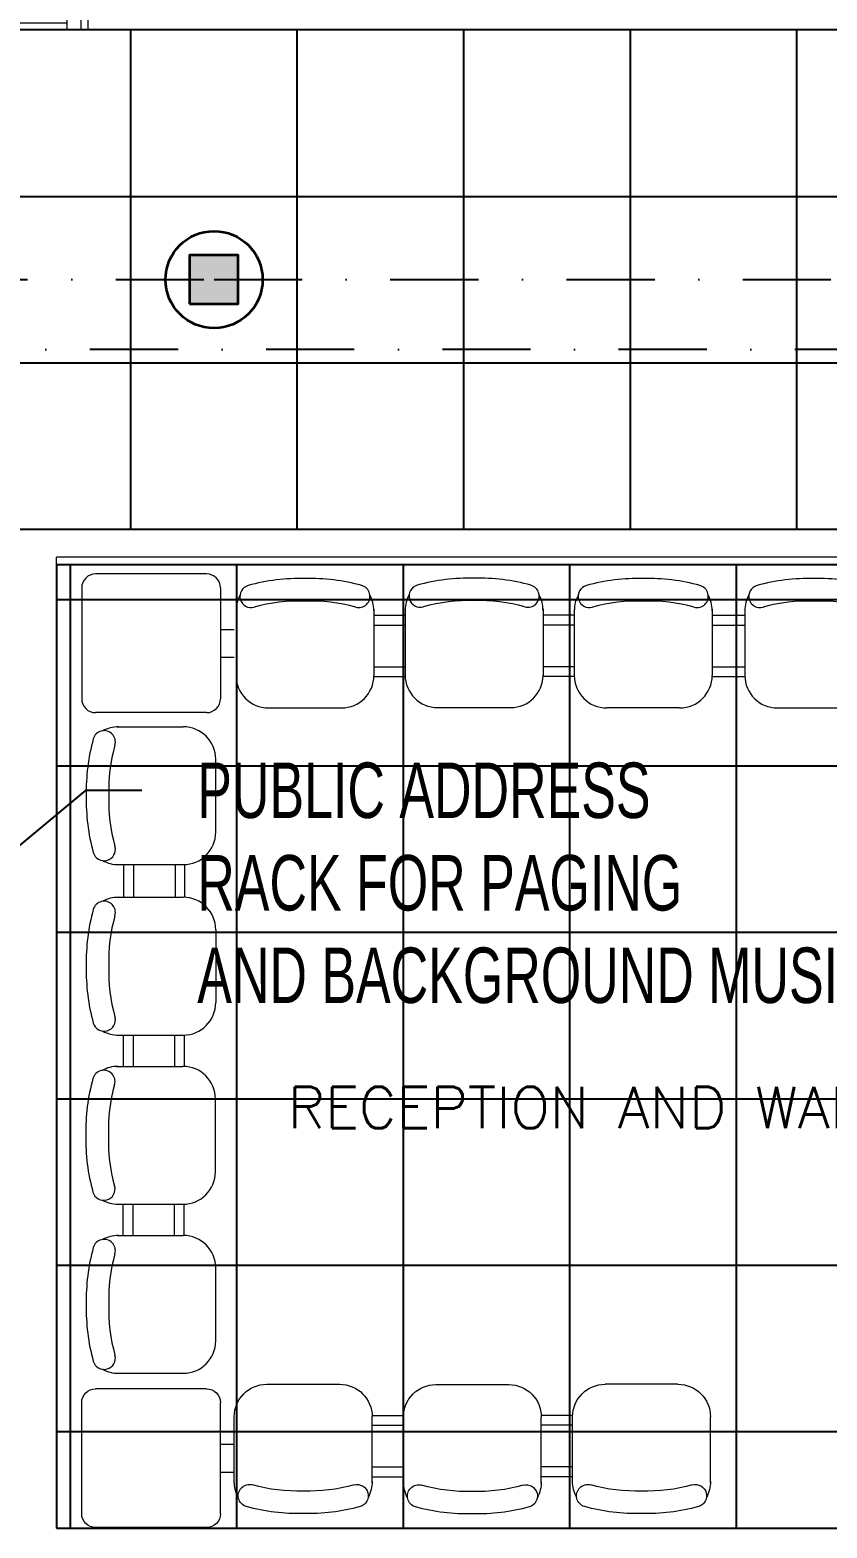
# Model space of a CAD drawing. Header units: inches. Extents: x -12418 to 472786, y -29325 to 19878.
# Drawn here: x 23854 to 26727, y -6347 to -947 of the extents above; entities that cross this region are included whole.
import ezdxf
from ezdxf import colors
from ezdxf.entities.mleader import LeaderData, LeaderLine
from ezdxf.enums import TextEntityAlignment as Align
from ezdxf.math import Vec2, Vec3

# ---------------------------------------------------------------- set-up
doc = ezdxf.new("R2010")
doc.units = ezdxf.units.IN
doc.header["$LTSCALE"] = 25
doc.header["$MEASUREMENT"] = 0
doc.linetypes.add('DASHDOT', pattern=[25.4, 12.7, -6.35, 0, -6.35])
doc.layers.get('0').update_dxf_attribs({"color": 8})
for name, color, linetype, lineweight in [('00-Ground Floor$0$72_EGR_BASE_TEXT', 252, 'Continuous', 5), ('00-Ground Floor$0$Aluminum', 251, 'Continuous', 5), ('00-Ground Floor$0$LOADING', 253, 'Continuous', 5), ('00-Ground Floor$0$Walls', 251, 'Continuous', 5), ('E-LITE-CLNG-CNDT', 6, 'DASHDOT', 35), ('T-DATA-TEXT', 2, 'Continuous', 25), ('T-INTC-CLNG @ 100', 33, 'Continuous', 35), ('T-INTC-DEVC-NUMB', 2, 'Continuous', 25), ('T-SOUN-CLNG-CNDT', 3, 'DASHDOT', 25)]:
    doc.layers.add(name, color=color, linetype=linetype, lineweight=lineweight)
doc.layers.add('00-Ground Floor$0$False Ceiling', color=251, linetype='Continuous')
doc.styles.add('00-Ground Floor$0$SIMPLEX', font='SIMPLEX.shx', dxfattribs={"height": 150})
doc.styles.add('00-Ground Floor$0$Standard', font='arial.ttf')
doc.styles.add('DC_Elc_Romans', font='elc_romans.shx', dxfattribs={"width": 0.7})
doc.styles.add('DC_Simplex', font='SIMPLEX.shx', dxfattribs={"width": 0.7})

# ---------------------------------------------------------------- blocks, each defined once
blk = doc.blocks.new('00-Ground Floor$0$3 seats beam chair')
at = {"layer": '00-Ground Floor$0$LOADING', "ltscale": 20}
for p, q in [((-740534, -1008988.2), (-740317.9, -1008988.2)), ((-740534, -1008988.2), (-740295.5, -1008988.2)), ((-740178.3, -1009367.9), (-740178.3, -1009105.4)), ((-740534, -1009485), (-740295.5, -1009485)), ((-740511, -1009485), (-740511, -1009602.9)), ((-740474.9, -1009485), (-740474.9, -1009602.9)), ((-740325, -1009485), (-740325, -1009602.9)), ((-740290.3, -1009484.9), (-740290.3, -1009602.9)), ((-740534, -1009602.8), (-740295.5, -1009602.8)), ((-740178.3, -1009720), (-740178.3, -1009982.5)), ((-740534, -1010099.7), (-740295.5, -1010099.7)), ((-740534, -1010099.7), (-740317.9, -1010099.7)), ((-740512.3, -1010099.6), (-740512.3, -1010212.3)), ((-740476.2, -1010099.6), (-740476.2, -1010212.3)), ((-740326.3, -1010099.6), (-740326.3, -1010212.3)), ((-740291.5, -1010099.6), (-740291.5, -1010212.4)), ((-740535.3, -1010212.3), (-740319.1, -1010212.3)), ((-740535.3, -1010212.3), (-740296.7, -1010212.3)), ((-740179.5, -1010592), (-740179.5, -1010329.5)), ((-740535.3, -1010709.2), (-740296.7, -1010709.2)), ((-740512.3, -1010821.9), (-740512.3, -1010709.2)), ((-740476.2, -1010821.9), (-740476.2, -1010709.2)), ((-740326.3, -1010821.9), (-740326.3, -1010709.2)), ((-740291.5, -1010821.9), (-740291.5, -1010709.1)), ((-740534, -1010821.8), (-740295.5, -1010821.8)), ((-740534, -1010821.8), (-740317.9, -1010821.8)), ((-740178.3, -1011201.5), (-740178.3, -1010939)), ((-740534, -1011318.7), (-740295.5, -1011318.7))]:
    blk.add_line(p, q, dxfattribs=at)
for centre, radius, start, end in [((-740528.8, -1009105.4), 117.2, 90, 118.9699), ((-740295.5, -1009105.4), 117.2, 0, 90), ((-739957.4, -1009217.1), 687.4, 164.361, 181.6247), ((-740580.4, -1009042.7), 40.5, 344.361, 164.361), ((-739957.4, -1009217.1), 606.4, 164.361, 181.8419), ((-739957.4, -1009256.1), 687.4, 178.3753, 195.639), ((-739957.4, -1009256.1), 606.4, 178.1581, 195.639), ((-740295.5, -1009367.9), 117.2, 270, 0), ((-740580.4, -1009430.5), 40.5, 195.639, 15.639), ((-740528.8, -1009367.9), 117.2, 241.0301, 270), ((-740580.4, -1009657.4), 40.5, 344.361, 164.361), ((-740528.8, -1009720), 117.2, 90, 118.9699), ((-740295.5, -1009720), 117.2, 0, 90), ((-739957.4, -1009831.8), 687.4, 164.361, 181.6247), ((-739957.4, -1009831.8), 606.4, 164.361, 181.8419), ((-739957.4, -1009870.8), 687.4, 178.3753, 195.639), ((-739957.4, -1009870.8), 606.4, 178.1581, 195.639), ((-740295.5, -1009982.5), 117.2, 270, 0), ((-740580.4, -1010045.1), 40.5, 195.639, 15.639), ((-740528.8, -1009982.5), 117.2, 241.0301, 270), ((-740581.6, -1010266.9), 40.5, 344.361, 164.361), ((-740530.1, -1010329.5), 117.2, 90, 118.9699), ((-740296.7, -1010329.5), 117.2, 0, 90), ((-739958.7, -1010441.3), 687.4, 164.361, 181.6247), ((-739958.7, -1010441.3), 606.4, 164.361, 181.8419), ((-739958.7, -1010480.3), 687.4, 178.3753, 195.639), ((-739958.7, -1010480.3), 606.4, 178.1581, 195.639), ((-740296.7, -1010592), 117.2, 270, 0), ((-740581.6, -1010654.6), 40.5, 195.639, 15.639), ((-740530.1, -1010592), 117.2, 241.0301, 270), ((-740528.8, -1010939), 117.2, 90, 118.9699), ((-740295.5, -1010939), 117.2, 0, 90), ((-739957.4, -1011050.8), 687.4, 164.361, 181.6247), ((-740580.4, -1010876.4), 40.5, 344.361, 164.361), ((-739957.4, -1011050.8), 606.4, 164.361, 181.8419), ((-739957.4, -1011089.8), 687.4, 178.3753, 195.639), ((-739957.4, -1011089.8), 606.4, 178.1581, 195.639), ((-740295.5, -1011201.5), 117.2, 270, 0), ((-740580.4, -1011264.1), 40.5, 195.639, 15.639), ((-740528.8, -1011201.5), 117.2, 241.0301, 270)]:
    blk.add_arc(centre, radius, start, end, dxfattribs=at)
at = {"layer": '00-Ground Floor$0$LOADING', "ltscale": 10, "style": '00-Ground Floor$0$Standard'}
blk.add_attdef('NMF0003', text='', height=50, dxfattribs=at).set_placement((-740377, -1009031.1), align=Align.TOP_CENTER)
blk = doc.blocks.new('00-Ground Floor$0$GF21009T-P')
for p, q in [((0.4002, 0.5), (0, 0.5)), ((-0.0499, 0.4501), (-0.0499, 0.0499)), ((0.4501, 0.4501), (0.4501, 0.0499)), ((0.4501, 0.3), (0.5001, 0.3)), ((0.4501, 0.2), (0.5001, 0.2)), ((0.4002, 0), (0, 0))]:
    blk.add_line(p, q)
for centre, start, end in [((0, 0.4501), 90, 180), ((0.4002, 0.4501), 0, 90), ((0, 0.0499), 180, 270), ((0.4002, 0.0499), 270, 0)]:
    blk.add_arc(centre, 0.0499, start, end)
blk = doc.blocks.new('00-Ground Floor$0$3seater')
at = {"layer": '00-Ground Floor$0$LOADING', "ltscale": 20}
for p, q in [((-958973.1, -382949.7, 0), (-958973.1, -383188.2, 0)), ((-958476.3, -382949.7, 0), (-958476.3, -383188.2, 0)), ((-958476.3, -382949.7, 0), (-958476.3, -383165.8, 0)), ((-958363.6, -382948.4, 0), (-958363.6, -383187, 0)), ((-957866.8, -382948.4, 0), (-957866.8, -383164.5, 0)), ((-957866.8, -382948.4, 0), (-957866.8, -383187, 0)), ((-957754.1, -382949.7, 0), (-957754.1, -383188.2, 0)), ((-957754.1, -382949.7, 0), (-957754.1, -383165.8, 0)), ((-957257.3, -382949.7, 0), (-957257.3, -383188.2, 0)), ((-958476.3, -382971.4, 0), (-958363.6, -382971.4, 0)), ((-958476.3, -383007.5, 0), (-958363.6, -383007.5, 0)), ((-957754.1, -382971.4, 0), (-957866.8, -382971.4, 0)), ((-957754.1, -383007.5, 0), (-957866.8, -383007.5, 0)), ((-958476.3, -383157.4, 0), (-958363.6, -383157.4, 0)), ((-957754.1, -383157.4, 0), (-957866.8, -383157.4, 0)), ((-958476.3, -383192.2, 0), (-958363.5, -383192.2, 0)), ((-957754.1, -383192.2, 0), (-957866.9, -383192.2, 0)), ((-958856, -383305.4, 0), (-958593.5, -383305.4, 0)), ((-958246.5, -383304.2, 0), (-957984, -383304.2, 0)), ((-957374.4, -383305.4, 0), (-957636.9, -383305.4, 0))]:
    blk.add_line(p, q, dxfattribs=at)
for centre, radius, start, end in [((-958744.2, -383526.3, 0), 687.4, 88.3753, 105.639), ((-958705.2, -383526.3, 0), 687.4, 74.361, 91.6247), ((-958134.7, -383525, 0), 687.4, 88.3753, 105.639), ((-958095.7, -383525, 0), 687.4, 74.361, 91.6247), ((-957525.2, -383526.3, 0), 687.4, 88.3753, 105.639), ((-957486.2, -383526.3, 0), 687.4, 74.361, 91.6247), ((-958856, -382954.9, 0), 117.2, 151.0301, 180), ((-958918.6, -382903.3, 0), 40.5, 105.639, 285.639), ((-958530.8, -382903.3, 0), 40.5, 254.361, 74.361), ((-958593.5, -382954.9, 0), 117.2, 0, 28.9699), ((-958246.5, -382953.6, 0), 117.2, 151.0301, 180), ((-958309.1, -382902.1, 0), 40.5, 105.639, 285.639), ((-957921.3, -382902.1, 0), 40.5, 254.361, 74.361), ((-957984, -382953.6, 0), 117.2, 0, 28.9699), ((-957636.9, -382954.9, 0), 117.2, 151.0301, 180), ((-957699.6, -382903.3, 0), 40.5, 105.639, 285.639), ((-957311.8, -382903.3, 0), 40.5, 254.361, 74.361), ((-957374.4, -382954.9, 0), 117.2, 0, 28.9699), ((-958744.2, -383526.3, 0), 606.4, 88.1581, 105.639), ((-958705.2, -383526.3, 0), 606.4, 74.361, 91.8419), ((-958134.7, -383525, 0), 606.4, 88.1581, 105.639), ((-958095.7, -383525, 0), 606.4, 74.361, 91.8419), ((-957525.2, -383526.3, 0), 606.4, 88.1581, 105.639), ((-957486.2, -383526.3, 0), 606.4, 74.361, 91.8419), ((-958856, -383188.2, 0), 117.2, 180, 270), ((-958593.5, -383188.2, 0), 117.2, 270, 0), ((-958246.5, -383187, 0), 117.2, 180, 270), ((-957984, -383187, 0), 117.2, 270, 0), ((-957636.9, -383188.2, 0), 117.2, 180, 270), ((-957374.4, -383188.2, 0), 117.2, 270, 0)]:
    blk.add_arc(centre, radius, start, end, dxfattribs=at)
blk = doc.blocks.new('00-Ground Floor$0$A$C37be4daf')
at = {"layer": '00-Ground Floor$0$Aluminum'}
for p, q in [((1416, 598.2), (216, 598.2)), ((241, 498.2), (241, 598.2)), ((291, 548.2), (291, 598.2)), ((1341, 548.2), (1341, 598.2)), ((1391, 498.2), (1391, 598.2)), ((1391, 548.2), (241, 548.2)), ((291, 573.2), (1341, 573.2)), ((1416, 498.2), (216, 498.2))]:
    blk.add_line(p, q, dxfattribs=at)
at = {"layer": '00-Ground Floor$0$Walls'}
for p, q in [((216, 498.2), (216, 598.2)), ((1416, 498.2), (1416, 598.2))]:
    blk.add_line(p, q, dxfattribs=at)
blk = doc.blocks.new('00-Ground Floor$0$A$Ce9e1c4c3')
at = {"layer": '00-Ground Floor$0$False Ceiling', "color": 254, "linetype": 'Continuous'}
for p, q in [((-51182.1, -947.4, 0), (-87736.7, -947.4, 0)), ((-75782.1, -2747.4), (-75782.1, -947.4)), ((-75182.1, -2747.4), (-75182.1, -947.4)), ((-74582.1, -2747.4), (-74582.1, -947.4)), ((-73982.1, -2747.4), (-73982.1, -947.4)), ((-73382.1, -2747.4), (-73382.1, -947.4)), ((-87736.7, -1547.4), (-51182.1, -1547.4)), ((-87736.7, -2147.4), (-51182.1, -2147.4)), ((-87736.7, -2747.4, 0), (-51182.1, -2747.4, 0)), ((-76000, -6347.4), (-76000, -2875.8)), ((-75400, -6347.4), (-75400, -2875.8)), ((-74800, -6347.4), (-74800, -2875.8)), ((-74200, -6347.4), (-74200, -2875.8)), ((-73600, -6347.4), (-73600, -2875.8)), ((-76050.5, -3000), (-68650.5, -3000)), ((-76050.5, -3600), (-68650.5, -3600)), ((-76050.5, -4200), (-68650.5, -4200)), ((-76050.5, -4800), (-68650.5, -4800)), ((-76050.5, -5400), (-68650.5, -5400)), ((-76050.5, -6000), (-68650.5, -6000))]:
    blk.add_line(p, q, dxfattribs=at)
at = {"layer": '00-Ground Floor$0$False Ceiling', "color": 254}
for p, q in [((-68650.5, -2875.8, 0), (-76050.5, -2875.8, 0)), ((-76050.5, -2875.8, 0), (-76050.5, -6347.4, 0)), ((-76050.5, -6347.4, 0), (-70450.5, -6347.4, 0))]:
    blk.add_line(p, q, dxfattribs=at)
blk = doc.blocks.new('00-Ground Floor')
at = {"layer": '00-Ground Floor$0$Walls'}
for p, q in [((17732.9, -947.4, 0), (43417.9, -947.4, 0)), ((23749.5, -2747.4, 0), (29549.5, -2747.4, 0)), ((23949.5, -6347.4, 0), (23949.5, -2847.4, 0)), ((29549.5, -2847.4, 0), (23949.5, -2847.4, 0)), ((23949.5, -6347.4, 0), (29549.5, -6347.4, 0))]:
    blk.add_line(p, q, dxfattribs=at)
at = {"rotation": 180}
blk.add_blockref('00-Ground Floor$0$A$C37be4daf', (24278.9, -349.2, 0), dxfattribs=at)
at = {"layer": '00-Ground Floor$0$False Ceiling', "color": 254}
blk.add_blockref('00-Ground Floor$0$A$Ce9e1c4c3', (100000, 0), dxfattribs=at)
at = {"layer": '00-Ground Floor$0$LOADING', "extrusion": (-1.27212e-09, 3.51192e-12, 1), "xscale": 1000, "yscale": 1000, "zscale": 1000, "rotation": 359.9999954191753}
blk.add_blockref('00-Ground Floor$0$GF21009T-P', (24090.7, -3408.3, 0), dxfattribs=at)
at = {"layer": '00-Ground Floor$0$LOADING', "rotation": 270}
blk.add_blockref('00-Ground Floor$0$3 seats beam chair', (1035915.6, -743569.6, 0), dxfattribs=at)
at = {"layer": '00-Ground Floor$0$LOADING'}
blk.add_blockref('00-Ground Floor$0$3 seats beam chair', (764702.1, 1005529, 0), dxfattribs=at)
at = {"layer": '00-Ground Floor$0$LOADING', "xscale": -1, "rotation": 180}
blk.add_blockref('00-Ground Floor$0$3seater', (983563.9, -389134.4, 0), dxfattribs=at)
at = {"layer": '00-Ground Floor$0$LOADING', "extrusion": (-1.27212e-09, -3.51192e-12, 1), "xscale": -1000, "yscale": 1000, "zscale": 1000, "rotation": 180.0000045808248}
blk.add_blockref('00-Ground Floor$0$GF21009T-P', (24090.7, -5845.7, 0), dxfattribs=at)
at = {"layer": '00-Ground Floor$0$72_EGR_BASE_TEXT', "insert": (27077.8, -4756.6), "char_height": 150, "attachment_point": 2, "style": '00-Ground Floor$0$SIMPLEX'}
blk.add_mtext('RECEPTION AND WAITING AREA / CARDIOLOGY', dxfattribs=at)
blk = doc.blocks.new('DC_PA-CL-Speaker')
blk.add_hatch(color=256).paths.add_polyline_path([(-0.883, -0.87), (0.865, -0.87), (0.865, 0.878), (-0.883, 0.878)])
blk.add_lwpolyline([(-0.883, -0.87), (0.865, -0.87), (0.865, 0.878), (-0.883, 0.878)], close=True)
blk.add_circle((0, 0), 1.75)
at = {"layer": 'T-INTC-DEVC-NUMB', "style": 'DC_Simplex', "width": 0.7}
blk.add_attdef('DC_CONTROL', (3.364, 2.471), '', height=2, rotation=360, dxfattribs=at)
blk = doc.blocks.new('DC_Arrow-ArrowEllipse')
at = {"color": 0}
blk.add_ellipse((0, 0), major_axis=(0.4, 0), ratio=0.4, dxfattribs=at)
at = {"color": 0, "ltscale": 0.5}
blk.add_solid([(-1.4, 0.167), (-0.4, 0), (-1.4, -0.167)], dxfattribs=at)

msp = doc.modelspace()

# ---------------------------------------------------------------- linework, layer by layer
at = {"layer": 'T-SOUN-CLNG-CNDT'}
msp.add_lwpolyline([(38700, 300), (37875, 300, 0.414214), (37800, 225), (37800, -2024.6, -0.414214), (37725, -2099.6), (21215.3, -2099.6, 0.414214), (21140.3, -2174.6), (21140.3, -5747.4)], format="xyb", dxfattribs=at)
msp.add_lwpolyline([(14917.9, -1847.4), (19717.9, -1847.4), (24517.9, -1847.4), (28717.9, -1847.4), (33517.9, -1847.4), (38917.9, -1847.4), (43717.9, -1847.4)], dxfattribs=at)

# ---------------------------------------------------------------- block references
at = {"layer": 'E-LITE-CLNG-CNDT'}
msp.add_blockref('00-Ground Floor', (0, 0), dxfattribs=at)
at = {"layer": 'T-INTC-CLNG @ 100', "xscale": 100, "yscale": 100, "zscale": 100}
msp.add_blockref('DC_PA-CL-Speaker', (24517.9, -1847.4), dxfattribs=at)

# ---------------------------------------------------------------- leaders
at = {"layer": 'T-DATA-TEXT'}
ml = msp.add_multileader_mtext('Standard', dxfattribs=at)
ml.set_content('LINE 2 TO SOUND RACK\\PIN DATA ROOM  ', color=256, style='DC_Elc_Romans')
ml.set_leader_properties(color=45)
ml.set_arrow_properties(name='DC_Arrow-ArrowEllipse')
ml.build(insert=Vec2(0, 0))
ml.multileader.update_dxf_attribs({"dogleg_length": 2, "arrow_head_size": 200, "scale": 100})
ctx = ml.context
ctx.base_point, ctx.scale, ctx.char_height, ctx.arrow_head_size, ctx.landing_gap_size, ctx.plane_origin = Vec3(17088.1, -1131.4), 100, 200, 200, 200, Vec3(30676.5, 4153.6)
notes = []
notes.append((ctx, [(1, (1, 1, 0), (20268.1, -1131.4), (-1, 0), 200, [(0, [(20792.6, -1973)], 0, [])])]))
ctx.mtext.insert, ctx.mtext.width, ctx.mtext.flow_direction = Vec3(17288.1, -1031.4), 2820.295, 5
ml = msp.add_multileader_mtext('Standard', dxfattribs=at)
ml.set_content('LINE 1 TO SOUND RACK\\PIN DATA ROOM  ', color=256, style='DC_Elc_Romans')
ml.set_leader_properties(color=45)
ml.set_arrow_properties(name='DC_Arrow-ArrowEllipse')
ml.build(insert=Vec2(0, 0))
ml.multileader.update_dxf_attribs({"dogleg_length": 2, "arrow_head_size": 200, "scale": 100})
ctx = ml.context
ctx.base_point, ctx.scale, ctx.char_height, ctx.arrow_head_size, ctx.landing_gap_size, ctx.plane_origin = Vec3(12444.3, -3100.5, 0), 100, 200, 200, 200, Vec3(17205.9, 2234.9, 0)
notes.append((ctx, [(0, (1, 1, 0), (12244.3, -3100.5, 0), (1, 0), 200, [(0, [(11812.3, -2440.2, 0)], 0, [])])]))
ctx.mtext.insert, ctx.mtext.width, ctx.mtext.flow_direction = Vec3(12644.3, -3000.5, 0), 2820.295, 5
ml = msp.add_multileader_mtext('Standard', dxfattribs=at)
ml.set_content('LINE 6,7,8,9&10 \\PUP TO 2ND FLOOR  ', color=256, style='DC_Elc_Romans')
ml.set_leader_properties(color=45)
ml.build(insert=Vec2(0, 0))
ml.multileader.update_dxf_attribs({"dogleg_length": 2, "arrow_head_size": 200, "scale": 100})
ctx = ml.context
ctx.base_point, ctx.scale, ctx.char_height, ctx.arrow_head_size, ctx.landing_gap_size, ctx.plane_origin = Vec3(17059.7, -2912.8, -0.1), 100, 200, 200, 200, Vec3(30339.4, -650.7, -0.1)
notes.append((ctx, [(1, (1, 1, 0), (19633.1, -2912.8, -0.1), (-1, 0), 200, [(0, [(20323.6, -2798, -0.1)], 0, [])])]))
ctx.mtext.insert, ctx.mtext.width, ctx.mtext.flow_direction = Vec3(17259.7, -2812.8, -0.1), 2820.295, 5
ml = msp.add_multileader_mtext('Standard', dxfattribs=at)
ml.set_content('PUBLIC ADDRESS\\PRACK FOR PAGING \\PAND BACKGROUND MUSIC', color=256, style='DC_Elc_Romans')
ml.set_leader_properties(color=45)
ml.build(insert=Vec2(0, 0))
ml.multileader.update_dxf_attribs({"dogleg_length": 2, "arrow_head_size": 200, "scale": 100})
ctx = ml.context
ctx.base_point, ctx.scale, ctx.char_height, ctx.arrow_head_size, ctx.landing_gap_size, ctx.plane_origin = Vec3(24257.3, -3688.1), 100, 200, 200, 200, Vec3(21785.8, -948.5)
notes.append((ctx, [(0, (1, 1, 0), (24057.3, -3688.1), (1, 0), 200, [(1, [(21214.6, -6047.4)], 0, [])])]))
ctx.mtext.insert, ctx.mtext.width, ctx.mtext.flow_direction = Vec3(24457.3, -3588.1), 4483.29, 5
ml = msp.add_multileader_mtext('Standard', dxfattribs=at)
ml.set_content('LINE 3 TO SOUND RACK\\PIN DATA ROOM  ', color=256, style='DC_Elc_Romans')
ml.set_leader_properties(color=45)
ml.set_arrow_properties(name='DC_Arrow-ArrowEllipse')
ml.build(insert=Vec2(0, 0))
ml.multileader.update_dxf_attribs({"dogleg_length": 2, "arrow_head_size": 200, "scale": 100})
ctx = ml.context
ctx.base_point, ctx.scale, ctx.char_height, ctx.arrow_head_size, ctx.landing_gap_size, ctx.plane_origin = Vec3(15417.5, -3725.9, 0), 100, 200, 200, 200, Vec3(33834.9, 2941.3, 0)
notes.append((ctx, [(1, (1, 1, 0), (18597.5, -3725.9, 0), (-1, 0), 200, [(0, [(19555.7, -4847.4, 0)], 0, [])])]))
ctx.mtext.insert, ctx.mtext.width, ctx.mtext.flow_direction = Vec3(15617.5, -3625.9, 0), 2820.295, 5
for ctx, leaders in notes:
    for number, flags, end, landing, length, lines in leaders:
        leader = LeaderData()
        leader.index, (leader.has_last_leader_line, leader.has_dogleg_vector, leader.attachment_direction) = number, flags
        leader.last_leader_point, leader.dogleg_vector, leader.dogleg_length = Vec3(end), Vec3(landing), length
        for number, points, colour, breaks in lines:
            line = LeaderLine()
            line.index, line.vertices, line.color, line.breaks = number, Vec3.list(points), colors.encode_raw_color(colour), breaks
            leader.lines.append(line)
        ctx.leaders.append(leader)

doc.saveas('drawing.dxf')
